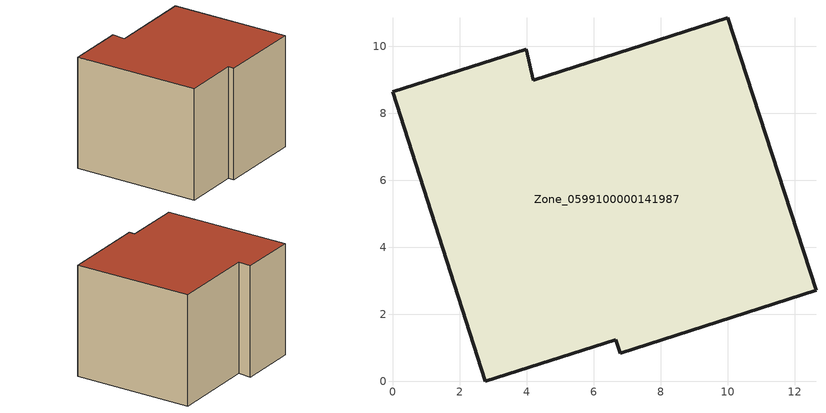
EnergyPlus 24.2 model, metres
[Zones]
Zone_0599100000141987
 floor ground (C_G): 2.76,0 0,8.64 3.99,9.91 4.2,8.98 10.01,10.86 12.64,2.73 6.8,0.84 6.66,1.25 z3.79
 wall outside (C_F): 0,8.64 2.76,0 6.66,1.25 6.8,0.84 12.64,2.73 10.01,10.86 4.2,8.98 3.99,9.91 0,8.64 z3.79:11.78
 roof outside (C_R): 2.76,0 6.66,1.25 6.8,0.84 12.64,2.73 10.01,10.86 4.2,8.98 3.99,9.91 0,8.64 z11.78
[BUILDING]
Pand.0599100000141987: North Axis=0; Terrain=City; Loads Convergence Tolerance Value=0.04; Temperature Convergence Tolerance Value=0.4; Solar Distribution=FullExterior; Maximum Number of Warmup Days=25; Minimum Number of Warmup Days=1
[Site:Location]
Rotterdam.The.Hague.AP_ZH_NLD Design_Conditions: Latitude=51.96; Longitude=4.45; Time Zone=1; Elevation=-4.5
[SITE:GROUNDTEMPERATURE:BUILDINGSURFACE]
18, 18, 18, 18, 18, 18, 18, 18, 18, 18, 18, 18
[MATERIAL] Thermal Absorptance=0.9; Solar Absorptance=0.7; Visible Absorptance=0.7
Name | Roughness | Thickness | Conductivity | Density | Specific Heat
G.TC.1946-1964 | MediumSmooth | 0.15 | 1 | 540 | 1210
F.TC.1946-1964 | Rough | 0.3 | 0.857143 | 1920 | 840
R.TC.1946-1964 | MediumRough | 0.2 | 0.235294 | 1500 | 1000
[CONSTRUCTION]
C_G: G.TC.1946-1964
C_F: F.TC.1946-1964
C_R: R.TC.1946-1964
[ZONE]
Zone_0599100000141987: Type=1; Multiplier=1; Ceiling Height=Autocalculate; Volume=Autocalculate; Floor Area=autocalculate; Part of Total Floor Area=Yes
[ZONEINFILTRATION:DESIGNFLOWRATE]
Infil_Zone_0599100000141987: Zone or ZoneList or Space or SpaceList=Zone_0599100000141987; Schedule=AlwaysOn; Design Flow Rate Calculation Method=Flow/Area; Flow Rate per Floor Area=0.003; Constant Term Coefficient=1; Temperature Term Coefficient=0; Velocity Term Coefficient=0; Velocity Squared Term Coefficient=0
[HVACTEMPLATE:ZONE:IDEALLOADSAIRSYSTEM]
Zone_0599100000141987: Maximum Heating Supply Air Temperature=50; Minimum Cooling Supply Air Temperature=13; Maximum Heating Supply Air Humidity Ratio=0.0156; Minimum Cooling Supply Air Humidity Ratio=0.0077; Heating Limit=NoLimit; Cooling Limit=NoLimit; Dehumidification Control Type=ConstantSensibleHeatRatio; Cooling Sensible Heat Ratio=0.7; Dehumidification Setpoint=60; Humidification Control Type=None; Humidification Setpoint=30; Outdoor Air Method=None; Outdoor Air Flow Rate per Person=0.00944; Outdoor Air Flow Rate per Zone Floor Area=0; Outdoor Air Flow Rate per Zone=0; Demand Controlled Ventilation Type=None; Outdoor Air Economizer Type=NoEconomizer; Heat Recovery Type=None; Sensible Heat Recovery Effectiveness=0.7; Latent Heat Recovery Effectiveness=0.65
[ZONECONTROL:THERMOSTAT]
ThermostatControl_Zone_0599100000141987: Zone or ZoneList=Zone_0599100000141987; Control Type Schedule=DualSetpointControlType; Control 1=Thermostat_Zone_0599100000141987; Temperature Difference Between Cutout And Setpoint=0
[THERMOSTATSETPOINT:DUALSETPOINT]
Thermostat_Zone_0599100000141987: Heating Setpoint Temperature Schedule=HeatingSetpoint_Zone_0599100000141987; Cooling Setpoint Temperature Schedule=CoolingSetpoint_Zone_0599100000141987
[SCHEDULE:COMPACT]
HeatingSetpoint_Zone_0599100000141987: Through: 12/31, For: AllDays, Until: 24:00, 21
CoolingSetpoint_Zone_0599100000141987: Through: 12/31, For: AllDays, Until: 24:00, 24
DualSetpointControlType: Through: 12/31, For: AllDays, Until: 24:00, 4
AlwaysOn: Through: 12/31, For: AllDays, Until: 24:00, 1
